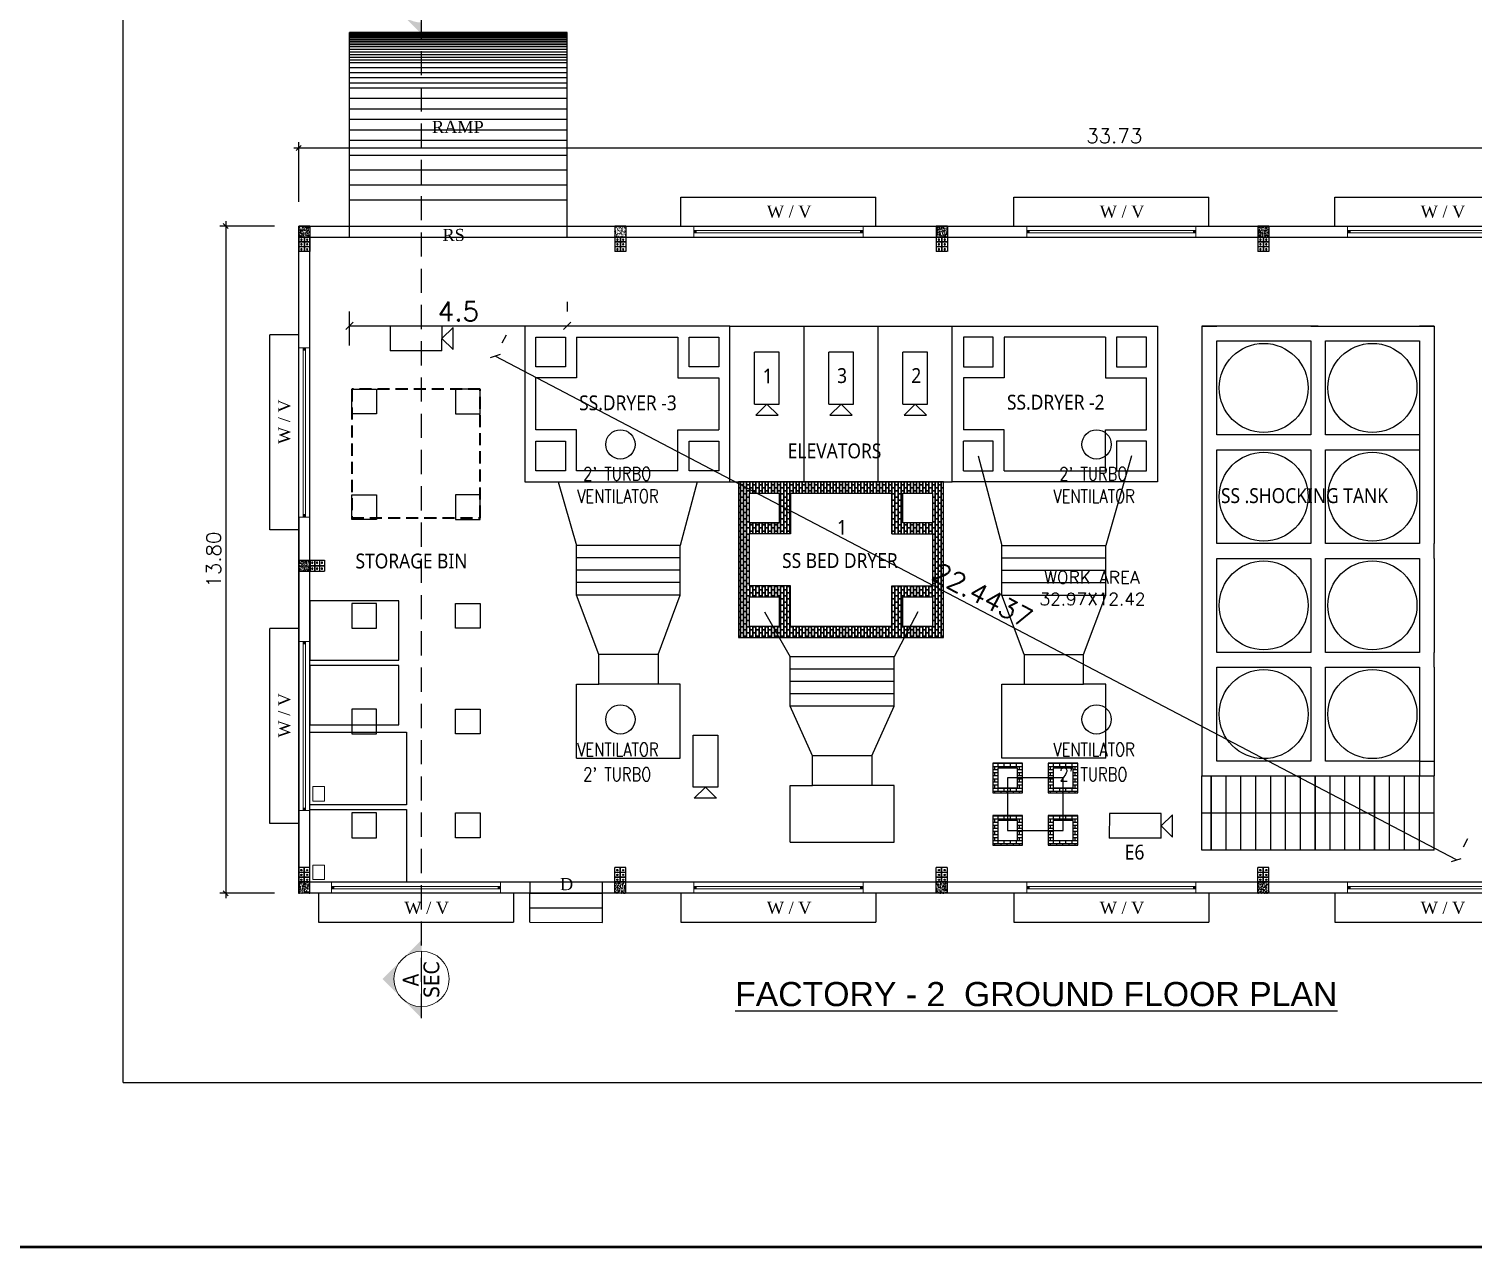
# Model space of a CAD drawing. Header units: metres. Extents: x 45752 to 165956, y -20087 to -17423.
# Drawn here: x 165830.5 to 165860.37, y -17696.57 to -17671.37 of the extents above; entities that cross this region are included whole.
import ezdxf
from ezdxf.enums import TextEntityAlignment as Align

# ---------------------------------------------------------------- set-up
doc = ezdxf.new("R2010")
doc.units = ezdxf.units.M
doc.header["$MEASUREMENT"] = 0
for name, pattern in [('CENTERX2', [20.32, 12.7, -2.54, 2.54, -2.54]), ('HIDDEN', [0.375, 0.25, -0.125]), ('HIDDEN2', [0.1875, 0.125, -0.0625])]:
    doc.linetypes.add(name, pattern=pattern)
doc.layers.get('0').update_dxf_attribs({"linetype": 'CONTINUOUS', "lineweight": 30})
doc.layers.get('Defpoints').update_dxf_attribs({"linetype": 'CONTINUOUS'})
for name, color, linetype, lineweight in [('2.5 Door-Window', 6, 'CONTINUOUS', 9), ('BLK_2_FLR_0_WASH', 243, 'CONTINUOUS', 5), ('COLUMN', 11, 'CONTINUOUS', 30), ('DIME', 4, 'CONTINUOUS', 25), ('DIST_EXIT', 7, 'CONTINUOUS', 0), ('FLOOR-GROUND', 7, 'CONTINUOUS', 50), ('G.TEXT', 7, 'CONTINUOUS', 18), ('GRID CIRCULE', 8, 'CONTINUOUS', 18), ('Pedestal', 1, 'CONTINUOUS', 30), ('WALL', 7, 'CONTINUOUS', 40)]:
    doc.layers.add(name, color=color, linetype=linetype, lineweight=lineweight)
for name, color, linetype in [('3.2 ELE1', 3, 'CONTINUOUS'), ('5.1 TEXT', 7, 'CENTERX2'), ('BLK_2_FLR_0_CARPET_AREA', 14, 'CONTINUOUS'), ('BLK_2_FLR_0_EXIT_WIDTH_DOOR', 2, 'CONTINUOUS'), ('BLK_2_FLR_0_REGULAR_ROOM_1', 4, 'CONTINUOUS'), ('BLK_2_FLR_0_URINAL', 235, 'CONTINUOUS'), ('BLK_2_FLR_0_WATER_CLOSET', 213, 'CONTINUOUS'), ('concrete beam', 219, 'CONTINUOUS'), ('EL-DP', 200, 'CONTINUOUS'), ('frame', 253, 'CONTINUOUS'), ('HACH', 8, 'CONTINUOUS'), ('road', 1, 'CONTINUOUS'), ('STEX', 1, 'CONTINUOUS'), ('Sub', 3, 'HIDDEN2'), ('Text', 4, 'CONTINUOUS'), ('TEXT-1', 6, 'CONTINUOUS')]:
    doc.layers.add(name, color=color, linetype=linetype)
doc.layers.add('BLK_2_COVERED_AREA', color=140, linetype='CONTINUOUS', plot=False)
doc.layers.add('BLK_2_FLR_0_BLT_UP_AREA', color=45, linetype='CONTINUOUS', plot=False)
doc.styles.add('3A', font='segoeui.ttf', dxfattribs={"width": 0.9, "height": 1.875})
doc.styles.add('NOS.', font='times.ttf')
doc.styles.add('ROMANS', font='romans')
doc.styles.add('ROMANT', font='arial.ttf')
doc.styles.add('RS', font='romans.shx')
doc.styles.get("Standard").update_dxf_attribs({"font": 'romans.shx'})
doc.styles.add('Title block Rev. text', font='tahoma.ttf')
doc.dimstyles.new('my1', dxfattribs={"dimtxt": 0.3, "dimasz": 0.1, "dimexe": 0.12, "dimexo": 0.5, "dimgap": 0.1, "dimtad": 1, "dimtoh": 1, "dimzin": 3, "dimdsep": 46, "dimtxsty": 'RS', "dimblk": 'OBLIQUE', "dimcen": 0.09, "dimdle": 0.1, "dimclrd": 8, "dimclre": 8, "dimclrt": 4, "dimadec": 0, "dimazin": 0, "dimtfac": 1, "dimtofl": 0, "dimtmove": 0, "dimatfit": 3, "dimldrblk": 'OBLIQUE', "dimfxl": 0, "dimtolj": 1, "dimtzin": 0, "dimarcsym": 0})
doc.dimstyles.get("Standard").update_dxf_attribs({"dimtxt": 0.4, "dimasz": 0.15, "dimexe": 0.3, "dimexo": 0.5, "dimgap": 0.1, "dimtad": 1, "dimtoh": 1, "dimdec": 4, "dimzin": 11, "dimdsep": 46, "dimtxsty": 'ROMANS', "dimblk": 'OBLIQUE', "dimcen": 0.09375, "dimadec": 0, "dimazin": 0, "dimtfac": 1, "dimtdec": 4, "dimtofl": 0, "dimtmove": 2, "dimatfit": 3, "dimfxl": 0, "dimtolj": 1, "dimtzin": 0, "dimarcsym": 0})
pattern_1 = [(320, (2625.09171, 1555.362774), (-0.0062752135, -0.0717260183), [0.0075, -0.0825]), (265, (2625.09171, 1555.362774), (0.0752192134, 0.0138751334), [0.006, -0.066]), (10.4514, (2625.091186, 1555.3568), (0.0689439542, -0.0578509382), [0.006374019, -0.0701142112]), (316.1842, (2625.11171, 1555.362774), (-0.0165519014, -0.1067241049), [0.01125, -0.12375]), (6.6356, (2625.11033, 1555.35388), (0.097411787, -0.0934662706), [0.0095610288, -0.1051713]), (261.1842, (2625.11171, 1555.36277), (0.09741186, -0.0934661945), [0.009, -0.099]), (291, (2625.10671, 1555.352774), (-0.0402618891, -0.0596907052), [0.0075, -0.0825]), (236, (2625.10671, 1555.352774), (0.0725150045, -0.0243315332), [0.006, -0.066]), (341.4514, (2625.10335, 1555.3478), (0.0322530497, -0.0840222629), [0.006374019, -0.0701142112]), (307.5, (2625.091708, 1555.362774), (0.03328938538, -0.00121598553), [0, -0.0652, 0, -0.067, 0, -0.06625]), (277.5, (2625.09171, 1555.362774), (0.0394411712, -0.02630695374), [0, -0.0382, 0, -0.0637, 0, -0.02525]), (237.5, (2625.091708, 1555.385074), (-0.00225548717, -0.05338224362), [0, -0.025, 0, -0.078, 0, -0.1035]), (227.5, (2625.09171, 1555.395074), (0.0100104982, -0.0583186169), [0, -0.0325, 0, -0.0518, 0, -0.0735])]

# ---------------------------------------------------------------- blocks, each defined once
blk = doc.blocks.new('col')
at = {"layer": 'concrete beam'}
h = blk.add_hatch(dxfattribs=at)
h.set_pattern_fill('AR-CONC', color=256, scale=0.01, angle=-90, style=0)
h.set_pattern_definition(pattern_1)
h.paths.add_polyline_path([(0.115, 0), (0.115, 0.23), (-0.115, 0.23), (-0.115, 0)])
h = blk.add_hatch(dxfattribs=at)
h.set_pattern_fill('AR-CONC', color=256, scale=0.01, angle=-90, style=0)
h.set_pattern_definition(pattern_1)
h.paths.add_polyline_path([(0.115, 0), (0.115, 0.23), (-0.115, 0.23), (-0.115, 0)])
for p, q in [((-0.115, 0), (-0.115, 0.23)), ((0.115, 0.23), (-0.115, 0.23)), ((-0.115, 0), (-0.115, 0.23)), ((0.115, 0), (-0.115, 0)), ((0.115, 0), (-0.115, 0)), ((0.115, 0), (0.115, 0.23)), ((0.115, 0), (0.115, 0.23))]:
    blk.add_line(p, q, dxfattribs=at)
at = {"layer": 'frame'}
for p, q in [((-0.115, 0.23), (-0.115, 0.53)), ((-0.115, 0.23), (-0.115, 0.53)), ((-0.003, 0.432), (-0.115, 0.432)), ((-0.003, 0.432), (-0.115, 0.432)), ((-0.003, 0.428), (-0.115, 0.428)), ((-0.003, 0.428), (-0.115, 0.428)), ((-0.003, 0.333), (-0.115, 0.333)), ((-0.003, 0.333), (-0.115, 0.333)), ((-0.003, 0.327), (-0.115, 0.327)), ((-0.003, 0.327), (-0.115, 0.327)), ((0.113, 0.53), (-0.113, 0.53)), ((0.113, 0.53), (-0.113, 0.53)), ((-0.003, 0.24), (-0.003, 0.53)), ((-0.003, 0.24), (-0.003, 0.53)), ((0.003, 0.24), (0.003, 0.53)), ((0.003, 0.24), (0.003, 0.53)), ((0.115, 0.432), (0.003, 0.432)), ((0.115, 0.432), (0.003, 0.432)), ((0.115, 0.428), (0.003, 0.428)), ((0.115, 0.428), (0.003, 0.428)), ((0.115, 0.333), (0.003, 0.333)), ((0.115, 0.333), (0.003, 0.333)), ((0.115, 0.327), (0.003, 0.327)), ((0.115, 0.327), (0.003, 0.327)), ((0.115, 0.23), (0.115, 0.53)), ((0.115, 0.23), (0.115, 0.53)), ((0.115, 0.24), (-0.115, 0.24)), ((0.115, 0.24), (-0.115, 0.24)), ((0.113, 0.23), (-0.113, 0.23)), ((0.113, 0.23), (-0.113, 0.23))]:
    blk.add_line(p, q, dxfattribs=at)
for centre in [(-0.06, 0.48), (-0.06, 0.48), (-0.06, 0.38), (-0.06, 0.38), (0.06, 0.48), (0.06, 0.48), (0.06, 0.38), (0.06, 0.38), (-0.06, 0.28), (-0.06, 0.28), (0.06, 0.28), (0.06, 0.28)]:
    blk.add_circle(centre, 0.014, dxfattribs=at)
blk = doc.blocks.new('ERERER')
at = {"layer": '2.5 Door-Window', "linetype": 'Continuous'}
for points in [[(417046, 159693), (417046, 159643), (417096, 159643), (417096, 159693)], [(420495, 159693), (420495, 159643), (420546, 159643), (420546, 159693)]]:
    blk.add_hatch(color=256, dxfattribs=at).paths.add_polyline_path(points)
for p, q in [((417046, 159693), (420546, 159693)), ((417046, 159643), (420546, 159643))]:
    blk.add_line(p, q, dxfattribs=at)
blk.add_lwpolyline([(417046, 159783), (420546, 159783), (420546, 159553), (417046, 159553), (417046, 159783)], dxfattribs=at)
for points in [[(417096, 159693), (417046, 159693), (417046, 159643), (417096, 159643)], [(420495, 159693), (420546, 159693), (420546, 159643), (420495, 159643)]]:
    blk.add_lwpolyline(points, close=True, dxfattribs=at)
blk = doc.blocks.new('_Oblique')
at = {"color": 0, "linetype": 'ByBlock', "lineweight": -2}
blk.add_line((-0.5, -0.5), (0.5, 0.5), dxfattribs=at)
blk = doc.blocks.new('*D134')
at = {"layer": 'Defpoints', "color": 0}
for p in [(165836.079, -17675.448), (165834.57, -17689.248), (165836.079, -17689.248)]:
    blk.add_point(p, dxfattribs=at)
at = {"layer": 'road', "color": 8, "lineweight": -2}
for p, q in [((165834.57, -17675.348), (165834.57, -17689.348)), ((165835.579, -17675.448), (165834.45, -17675.448)), ((165835.579, -17689.248), (165834.45, -17689.248))]:
    blk.add_line(p, q, dxfattribs=at)
at = {"layer": 'road', "color": 8, "lineweight": -2, "xscale": 0.1, "yscale": 0.1, "zscale": 0.1}
for p, rotation in [((165834.57, -17675.448), 90), ((165834.57, -17689.248), 270)]:
    blk.add_blockref('_Oblique', p, dxfattribs=dict(at, rotation=rotation))
at = {"layer": 'road', "color": 4, "insert": (165834.32, -17682.348), "char_height": 0.3, "attachment_point": 5, "rotation": 90, "style": 'RS'}
blk.add_mtext('\\A1;13.80', dxfattribs=at)
blk = doc.blocks.new('*D135')
at = {"layer": 'Defpoints', "color": 0}
for p in [(165869.813, -17673.834), (165836.079, -17675.448), (165869.813, -17675.448)]:
    blk.add_point(p, dxfattribs=at)
at = {"layer": 'road', "color": 8, "lineweight": -2}
for p, q in [((165835.979, -17673.834), (165869.913, -17673.834)), ((165836.079, -17674.948), (165836.079, -17673.714)), ((165869.813, -17674.948), (165869.813, -17673.714))]:
    blk.add_line(p, q, dxfattribs=at)
at = {"layer": 'road', "color": 8, "lineweight": -2, "xscale": 0.1, "yscale": 0.1, "zscale": 0.1, "rotation": 180}
blk.add_blockref('_Oblique', (165836.079, -17673.834), dxfattribs=at)
at = {"layer": 'road', "color": 8, "lineweight": -2, "xscale": 0.1, "yscale": 0.1, "zscale": 0.1}
blk.add_blockref('_Oblique', (165869.813, -17673.834), dxfattribs=at)
at = {"layer": 'road', "color": 4, "insert": (165852.946, -17673.584), "char_height": 0.3, "attachment_point": 5, "style": 'RS'}
blk.add_mtext('\\A1;33.73', dxfattribs=at)
blk = doc.blocks.new('*D140')
at = {"layer": 'Defpoints', "color": 0}
for p in [(165840.139, -17678.146), (165840.143, -17678.14), (165860.019, -17688.564)]:
    blk.add_point(p, dxfattribs=at)
at = {"layer": 'DIST_EXIT', "color": 0, "lineweight": -2}
for p, q in [((165840.371, -17677.703), (165840.282, -17677.874)), ((165860.022, -17688.557), (165840.143, -17678.14)), ((165860.251, -17688.121), (165860.161, -17688.291))]:
    blk.add_line(p, q, dxfattribs=at)
at = {"layer": 'DIST_EXIT', "color": 0, "lineweight": -2, "xscale": 0.15, "yscale": 0.15, "zscale": 0.15}
for p, rotation in [((165840.143, -17678.14), 152.3443710770534), ((165860.022, -17688.557), 332.3443710770535)]:
    blk.add_blockref('_Oblique', p, dxfattribs=dict(at, rotation=rotation))
at = {"layer": 'DIST_EXIT', "color": 0, "insert": (165850.222, -17683.083), "char_height": 0.4, "attachment_point": 5, "rotation": 332.3444, "style": 'ROMANS'}
blk.add_mtext('\\A1;22.4437', dxfattribs=at)
blk = doc.blocks.new('*D141')
at = {"layer": 'BLK_2_FLR_0_EXIT_WIDTH_DOOR', "color": 0, "lineweight": -2}
for p, q in [((165841.631, -17677.013), (165841.631, -17677.213)), ((165837.131, -17677.922), (165837.131, -17677.213)), ((165837.131, -17677.513), (165841.631, -17677.513))]:
    blk.add_line(p, q, dxfattribs=at)
at = {"layer": 'Defpoints', "color": 0}
for p in [(165841.631, -17677.513), (165841.631, -17677.513), (165837.131, -17678.422)]:
    blk.add_point(p, dxfattribs=at)
at = {"layer": 'BLK_2_FLR_0_EXIT_WIDTH_DOOR', "color": 0, "lineweight": -2, "xscale": 0.15, "yscale": 0.15, "zscale": 0.15, "rotation": 180}
blk.add_blockref('_Oblique', (165837.131, -17677.513), dxfattribs=at)
at = {"layer": 'BLK_2_FLR_0_EXIT_WIDTH_DOOR', "color": 0, "lineweight": -2, "xscale": 0.15, "yscale": 0.15, "zscale": 0.15}
blk.add_blockref('_Oblique', (165841.631, -17677.513), dxfattribs=at)
at = {"layer": 'BLK_2_FLR_0_EXIT_WIDTH_DOOR', "color": 0, "insert": (165839.381, -17677.213), "char_height": 0.4, "attachment_point": 5, "style": 'ROMANS'}
blk.add_mtext('\\A1;4.5', dxfattribs=at)
blk = doc.blocks.new('*U95')
at = {"color": 0}
blk.add_line((762, 0), (-762, 0), dxfattribs=at)
blk = doc.blocks.new('*U96')
at = {"color": 0, "linetype": 'ByBlock', "lineweight": -2}
for p in [(0, 2), (0, 1), (0, 0)]:
    blk.add_blockref('*U95', p, dxfattribs=at)
blk = doc.blocks.new('*U97')
at = {"color": 0}
blk.add_line((762, 0), (-762, 0), dxfattribs=at)
blk = doc.blocks.new('*U98')
at = {"color": 0, "linetype": 'ByBlock', "lineweight": -2}
for p in [(0, 2), (0, 1), (0, 0)]:
    blk.add_blockref('*U97', p, dxfattribs=at)
blk = doc.blocks.new('*U99')
at = {"color": 0}
blk.add_line((762, 0), (-762, 0), dxfattribs=at)
blk = doc.blocks.new('*U100')
at = {"color": 0, "linetype": 'ByBlock', "lineweight": -2}
for p in [(0, 2), (0, 1), (0, 0)]:
    blk.add_blockref('*U99', p, dxfattribs=at)
blk = doc.blocks.new('*U101')
at = {"color": 0}
blk.add_line((762, 0), (-762, 0), dxfattribs=at)
blk = doc.blocks.new('*U102')
at = {"color": 0, "linetype": 'ByBlock', "lineweight": -2}
for p in [(0, 2), (0, 1), (0, 0)]:
    blk.add_blockref('*U101', p, dxfattribs=at)
blk = doc.blocks.new('*U103')
at = {"color": 0}
blk.add_line((762, 0), (-762, 0), dxfattribs=at)
blk = doc.blocks.new('*U74')
at = {"color": 0, "linetype": 'ByBlock', "lineweight": -2}
for p in [(0, 2), (0, 1), (0, 0)]:
    blk.add_blockref('*U103', p, dxfattribs=at)
blk = doc.blocks.new('*U75')
at = {"color": 0}
blk.add_line((762, 0), (-762, 0), dxfattribs=at)
blk = doc.blocks.new('*U76')
at = {"color": 0, "linetype": 'ByBlock', "lineweight": -2}
for p in [(0, 2), (0, 1), (0, 0)]:
    blk.add_blockref('*U75', p, dxfattribs=at)
blk = doc.blocks.new('*U77')
at = {"color": 0}
blk.add_line((762, 0), (-762, 0), dxfattribs=at)
blk = doc.blocks.new('*U78')
at = {"color": 0, "linetype": 'ByBlock', "lineweight": -2}
for p in [(0, 2), (0, 1), (0, 0)]:
    blk.add_blockref('*U77', p, dxfattribs=at)
blk = doc.blocks.new('*U79')
at = {"color": 0}
blk.add_line((762, 0), (-762, 0), dxfattribs=at)
blk = doc.blocks.new('*U80')
at = {"color": 0, "linetype": 'ByBlock', "lineweight": -2}
for p in [(0, 2), (0, 1), (0, 0)]:
    blk.add_blockref('*U79', p, dxfattribs=at)
blk = doc.blocks.new('*U81')
at = {"color": 0}
blk.add_line((762, 0), (-762, 0), dxfattribs=at)
blk = doc.blocks.new('*U82')
at = {"color": 0, "linetype": 'ByBlock', "lineweight": -2}
for p in [(0, 2), (0, 1), (0, 0)]:
    blk.add_blockref('*U81', p, dxfattribs=at)
blk = doc.blocks.new('*U83')
at = {"color": 0}
blk.add_line((762, 0), (-762, 0), dxfattribs=at)
blk = doc.blocks.new('*U84')
at = {"color": 0, "linetype": 'ByBlock', "lineweight": -2}
for p in [(0, 2), (0, 1), (0, 0)]:
    blk.add_blockref('*U83', p, dxfattribs=at)
blk = doc.blocks.new('*U85')
at = {"color": 0}
blk.add_line((762, 0), (-762, 0), dxfattribs=at)
blk = doc.blocks.new('*U86')
at = {"color": 0, "linetype": 'ByBlock', "lineweight": -2}
for p in [(0, 2), (0, 1), (0, 0)]:
    blk.add_blockref('*U85', p, dxfattribs=at)
blk = doc.blocks.new('*U87')
at = {"color": 0}
blk.add_line((762, 0), (-762, 0), dxfattribs=at)
blk = doc.blocks.new('*U88')
at = {"color": 0, "linetype": 'ByBlock', "lineweight": -2}
for p in [(0, 2), (0, 1), (0, 0)]:
    blk.add_blockref('*U87', p, dxfattribs=at)
blk = doc.blocks.new('*U89')
at = {"color": 0}
blk.add_line((762, 0), (-762, 0), dxfattribs=at)
blk = doc.blocks.new('*U90')
at = {"color": 0, "linetype": 'ByBlock', "lineweight": -2}
for p in [(0, 2), (0, 1), (0, 0)]:
    blk.add_blockref('*U89', p, dxfattribs=at)
blk = doc.blocks.new('*U91')
at = {"color": 0}
blk.add_line((762, 0), (-762, 0), dxfattribs=at)
blk = doc.blocks.new('*U92')
at = {"color": 0, "linetype": 'ByBlock', "lineweight": -2}
for p in [(0, 2), (0, 1), (0, 0)]:
    blk.add_blockref('*U91', p, dxfattribs=at)
blk = doc.blocks.new('*U93')
at = {"color": 0}
blk.add_line((762, 0), (-762, 0), dxfattribs=at)
blk = doc.blocks.new('*U94')
at = {"color": 0, "linetype": 'ByBlock', "lineweight": -2}
for p in [(0, 2), (0, 1), (0, 0)]:
    blk.add_blockref('*U93', p, dxfattribs=at)
blk = doc.blocks.new('er3434')
h = blk.add_hatch()
h.set_pattern_fill('BRICK', color=8, scale=0.010062)
h.set_pattern_definition([(360, (-277.555673, 112.249406), (0, 0.063891883), []), (90, (-277.55567, 112.2494), (-0.127783767, 1e-16), [0.063891883, -0.063891883]), (90, (-277.49178, 112.2494), (-0.127783767, 1e-16), [-0.063891883, 0.063891883])])
h.paths.add_polyline_path([(14.969, 2.693), (14.355, 2.693), (14.355, 2.08), (14.662, 2.08), (14.662, 2.182), (14.458, 2.182), (14.458, 2.591), (14.866, 2.591), (14.866, 2.386), (14.969, 2.386)])
h.paths.add_polyline_path([(14.969, 2.386), (14.866, 2.386), (14.866, 2.182), (14.662, 2.182), (14.662, 2.08), (14.969, 2.08)], flags=17)
h = blk.add_hatch()
h.set_pattern_fill('BRICK', color=8, scale=0.010062)
h.set_pattern_definition([(360, (-276.40562, 112.249406), (0, 0.063891883), []), (90, (-276.40562, 112.2494), (-0.127783767, 1e-16), [0.063891883, -0.063891883]), (90, (-276.34173, 112.2494), (-0.127783767, 1e-16), [-0.063891883, 0.063891883])])
h.paths.add_polyline_path([(16.119, 2.693), (15.505, 2.693), (15.505, 2.08), (15.812, 2.08), (15.812, 2.182), (15.608, 2.182), (15.608, 2.591), (16.016, 2.591), (16.016, 2.386), (16.119, 2.386)])
h.paths.add_polyline_path([(16.119, 2.386), (16.016, 2.386), (16.016, 2.182), (15.812, 2.182), (15.812, 2.08), (16.119, 2.08)], flags=17)
h = blk.add_hatch()
h.set_pattern_fill('BRICK', color=8, scale=0.010062)
h.set_pattern_definition([(360, (-277.555673, 111.16274), (0, 0.063891883), []), (90, (-277.55567, 111.16274), (-0.127783767, 1e-16), [0.063891883, -0.063891883]), (90, (-277.49178, 111.16274), (-0.127783767, 1e-16), [-0.063891883, 0.063891883])])
h.paths.add_polyline_path([(14.969, 1.606), (14.355, 1.606), (14.355, 0.993), (14.662, 0.993), (14.662, 1.095), (14.458, 1.095), (14.458, 1.504), (14.866, 1.504), (14.866, 1.3), (14.969, 1.3)])
h.paths.add_polyline_path([(14.969, 1.3), (14.866, 1.3), (14.866, 1.095), (14.662, 1.095), (14.662, 0.993), (14.969, 0.993)], flags=17)
h = blk.add_hatch()
h.set_pattern_fill('BRICK', color=8, scale=0.010062)
h.set_pattern_definition([(360, (-276.40562, 111.16274), (0, 0.063891883), []), (90, (-276.40562, 111.16274), (-0.127783767, 1e-16), [0.063891883, -0.063891883]), (90, (-276.34173, 111.16274), (-0.127783767, 1e-16), [-0.063891883, 0.063891883])])
h.paths.add_polyline_path([(16.119, 1.606), (15.505, 1.606), (15.505, 0.993), (15.812, 0.993), (15.812, 1.095), (15.608, 1.095), (15.608, 1.504), (16.016, 1.504), (16.016, 1.3), (16.119, 1.3)])
h.paths.add_polyline_path([(16.119, 1.3), (16.016, 1.3), (16.016, 1.095), (15.812, 1.095), (15.812, 0.993), (16.119, 0.993)], flags=17)
at = {"layer": 'Pedestal'}
h = blk.add_hatch(dxfattribs=at)
h.set_pattern_fill('BRICK', color=8, scale=0.010062, angle=90)
h.set_pattern_definition([(90, (-725.39653, 1424.85584), (-0.0638918834, 0), []), (180, (-725.39653, 1424.85584), (0, -0.127783767), [0.063891883, -0.063891883]), (180, (-725.39653, 1424.91973), (0, -0.127783767), [-0.063891883, 0.063891883])])
h.paths.add_polyline_path([(13.341, 5.287), (13.341, 8.508), (9.098, 8.508), (9.098, 5.287)])
h.paths.add_polyline_path([(10.172, 5.517), (10.172, 6.36), (9.328, 6.36), (9.328, 7.435), (10.172, 7.435), (10.172, 8.278), (12.268, 8.278), (12.268, 7.435), (13.111, 7.435), (13.111, 6.36), (12.268, 6.36), (12.268, 5.517)], flags=16)
h.paths.add_polyline_path([(12.498, 5.517), (12.498, 6.13), (13.111, 6.13), (13.111, 5.517)], flags=16)
h.paths.add_polyline_path([(9.942, 5.517), (9.328, 5.517), (9.328, 6.13), (9.942, 6.13)], flags=16)
h.paths.add_polyline_path([(12.498, 7.665), (12.498, 8.278), (13.111, 8.278), (13.111, 7.665)], flags=16)
h.paths.add_polyline_path([(9.942, 7.665), (9.328, 7.665), (9.328, 8.278), (9.942, 8.278)], flags=16)
at = {"color": 8}
for p, q in [((1.892, 11.73), (1.891, 11.218)), ((2.966, 11.729), (1.892, 11.73)), ((2.965, 11.218), (2.966, 11.729)), ((3.195, 11.704), (2.965, 11.474)), ((3.195, 11.244), (3.195, 11.704)), ((8.919, 11.73), (4.677, 11.73)), ((4.677, 11.73), (4.677, 8.508)), ((8.919, 8.508), (8.919, 11.73)), ((8.919, 11.73), (13.52, 11.73)), ((8.919, 11.73), (10.453, 11.73)), ((10.453, 8.508), (10.453, 11.73)), ((11.986, 8.508), (11.986, 11.73)), ((13.52, 11.73), (17.763, 11.73)), ((13.52, 8.508), (13.52, 11.73)), ((17.763, 11.73), (17.763, 8.508)), ((18.683, 11.73), (18.989, 11.73)), ((21.085, 11.73), (18.683, 11.73)), ((19.143, 11.73), (18.683, 11.73)), ((18.683, 11.73), (18.683, 11.73)), ((18.683, 11.73), (18.683, 9.481)), ((20.932, 11.73), (21.238, 11.73)), ((21.085, 11.73), (21.392, 11.73)), ((21.392, 11.73), (23.487, 11.73)), ((23.487, 11.73), (23.181, 11.73)), ((23.487, 11.73), (23.487, 11.73)), ((23.487, 11.73), (23.487, 9.481)), ((3.195, 11.244), (2.965, 11.474)), ((4.907, 10.887), (4.907, 11.5)), ((4.907, 11.5), (5.52, 11.5)), ((5.52, 11.5), (5.52, 10.887)), ((5.75, 11.5), (5.75, 10.657)), ((5.75, 11.5), (7.846, 11.5)), ((7.846, 11.5), (7.846, 10.657)), ((8.076, 10.887), (8.076, 11.5)), ((8.076, 11.5), (8.689, 11.5)), ((8.689, 11.5), (8.689, 10.887)), ((13.75, 11.5), (13.75, 10.887)), ((14.363, 11.5), (13.75, 11.5)), ((14.363, 10.887), (14.363, 11.5)), ((14.593, 11.5), (14.593, 10.657)), ((16.689, 11.5), (14.593, 11.5)), ((16.689, 11.5), (16.689, 10.657)), ((16.919, 11.5), (16.919, 10.887)), ((17.533, 11.5), (16.919, 11.5)), ((17.533, 10.887), (17.533, 11.5)), ((2.965, 11.218), (1.891, 11.218)), ((9.43, 10.119), (9.43, 11.194)), ((9.942, 11.193), (9.43, 11.194)), ((9.941, 10.119), (9.942, 11.193)), ((10.964, 10.119), (10.964, 11.194)), ((11.476, 11.193), (10.964, 11.194)), ((11.475, 10.119), (11.476, 11.193)), ((12.497, 10.119), (12.497, 11.194)), ((13.009, 11.193), (12.497, 11.194)), ((13.008, 10.119), (13.009, 11.193)), ((5.52, 10.887), (4.907, 10.887)), ((8.689, 10.887), (8.076, 10.887)), ((13.75, 10.887), (14.363, 10.887)), ((16.919, 10.887), (17.533, 10.887)), ((5.75, 10.657), (4.907, 10.657)), ((4.907, 9.582), (4.907, 10.657)), ((7.846, 10.657), (8.689, 10.657)), ((8.689, 10.657), (8.689, 9.582)), ((14.593, 10.657), (13.75, 10.657)), ((13.75, 10.657), (13.75, 9.582)), ((16.689, 10.657), (17.533, 10.657)), ((17.533, 9.582), (17.533, 10.657)), ((9.43, 10.119), (9.941, 10.119)), ((9.456, 9.889), (9.686, 10.119)), ((9.456, 9.889), (9.916, 9.889)), ((9.916, 9.889), (9.686, 10.119)), ((10.964, 10.119), (11.475, 10.119)), ((10.989, 9.889), (11.219, 10.119)), ((10.989, 9.889), (11.449, 9.889)), ((11.449, 9.889), (11.219, 10.119)), ((12.497, 10.119), (13.008, 10.119)), ((12.523, 9.889), (12.753, 10.119)), ((12.523, 9.889), (12.983, 9.889)), ((12.983, 9.889), (12.753, 10.119)), ((5.75, 9.582), (4.907, 9.582)), ((5.75, 8.738), (5.75, 9.582)), ((7.846, 8.738), (7.846, 9.582)), ((7.846, 9.582), (8.689, 9.582)), ((14.593, 9.582), (13.75, 9.582)), ((14.593, 8.738), (14.593, 9.582)), ((16.689, 8.738), (16.689, 9.582)), ((16.689, 9.582), (17.533, 9.582)), ((4.907, 8.738), (4.907, 9.352)), ((4.907, 9.352), (5.52, 9.352)), ((5.52, 9.352), (5.52, 8.738)), ((8.076, 8.738), (8.076, 9.352)), ((8.076, 9.352), (8.689, 9.352)), ((8.689, 9.352), (8.689, 8.738)), ((14.363, 9.352), (13.75, 9.352)), ((13.75, 8.738), (13.75, 9.352)), ((14.363, 8.738), (14.363, 9.352)), ((16.919, 9.352), (16.919, 8.738)), ((17.533, 9.352), (16.919, 9.352)), ((17.533, 8.738), (17.533, 9.352)), ((18.683, 9.481), (18.683, 9.174)), ((23.181, 9.481), (23.181, 9.174)), ((23.487, 9.481), (23.487, 7.232)), ((14.056, 9.045), (14.546, 7.192)), ((17.226, 9.045), (16.692, 7.192)), ((18.683, 9.174), (18.683, 7.232)), ((5.52, 8.738), (4.907, 8.738)), ((7.846, 8.738), (5.75, 8.738)), ((8.689, 8.738), (8.076, 8.738)), ((13.75, 8.738), (14.363, 8.738)), ((14.593, 8.738), (16.689, 8.738)), ((16.919, 8.738), (17.533, 8.738)), ((4.677, 8.508), (8.919, 8.508)), ((5.368, 8.508), (5.747, 7.192)), ((8.241, 8.508), (7.894, 7.192)), ((8.919, 8.508), (13.52, 8.508)), ((13.341, 8.508), (9.098, 8.508)), ((9.098, 8.508), (9.098, 5.287)), ((13.341, 5.287), (13.341, 8.508)), ((17.763, 8.508), (13.52, 8.508)), ((9.328, 7.665), (9.328, 8.278)), ((9.328, 8.278), (9.942, 8.278)), ((9.942, 8.278), (9.942, 7.665)), ((10.172, 8.278), (10.172, 7.435)), ((10.172, 8.278), (12.268, 8.278)), ((12.268, 8.278), (12.268, 7.435)), ((12.498, 7.665), (12.498, 8.278)), ((12.498, 8.278), (13.111, 8.278)), ((13.111, 8.278), (13.111, 7.665)), ((0.002, 7.782), (0.002, 0)), ((13.111, 7.665), (12.498, 7.665)), ((7.894, 7.192), (5.747, 7.192)), ((5.747, 6.169), (5.747, 7.192)), ((7.894, 6.169), (7.894, 7.192)), ((10.172, 7.435), (9.328, 7.435)), ((9.328, 6.36), (9.328, 7.435)), ((12.268, 7.435), (13.111, 7.435)), ((13.111, 7.435), (13.111, 6.36)), ((14.546, 7.192), (16.692, 7.192)), ((14.546, 6.169), (14.546, 7.192)), ((16.692, 6.169), (16.692, 7.192)), ((18.683, 7.232), (18.683, 6.925)), ((23.487, 6.925), (23.487, 7.232)), ((7.894, 6.936), (5.747, 6.936)), ((14.546, 6.936), (16.692, 6.936)), ((18.683, 6.925), (18.683, 4.983)), ((23.487, 6.925), (23.487, 4.983)), ((7.894, 6.68), (5.747, 6.68)), ((14.546, 6.68), (16.692, 6.68)), ((7.894, 6.425), (5.747, 6.425)), ((10.172, 6.36), (9.328, 6.36)), ((10.172, 5.517), (10.172, 6.36)), ((12.268, 5.517), (12.268, 6.36)), ((12.268, 6.36), (13.111, 6.36)), ((14.546, 6.425), (16.692, 6.425)), ((7.894, 6.169), (5.747, 6.169)), ((6.207, 4.942), (5.747, 6.169)), ((7.434, 4.942), (7.894, 6.169)), ((9.328, 5.517), (9.328, 6.13)), ((9.328, 6.13), (9.942, 6.13)), ((9.942, 6.13), (9.942, 5.517)), ((12.498, 5.517), (12.498, 6.13)), ((12.498, 6.13), (13.111, 6.13)), ((13.111, 6.13), (13.111, 5.517)), ((14.546, 6.169), (16.692, 6.169)), ((15.006, 4.942), (14.546, 6.169)), ((16.232, 4.942), (16.692, 6.169)), ((9.635, 5.824), (10.168, 4.89)), ((12.804, 5.824), (12.315, 4.89)), ((9.942, 5.517), (9.328, 5.517)), ((12.268, 5.517), (10.172, 5.517)), ((13.111, 5.517), (12.498, 5.517)), ((9.098, 5.287), (13.341, 5.287)), ((7.434, 4.942), (6.207, 4.942)), ((6.207, 4.328), (6.207, 4.942)), ((7.434, 4.942), (7.434, 4.328)), ((12.315, 4.89), (10.168, 4.89)), ((10.168, 3.868), (10.168, 4.89)), ((12.315, 3.868), (12.315, 4.89)), ((15.006, 4.942), (16.232, 4.942)), ((15.006, 4.942), (15.006, 4.328)), ((16.232, 4.328), (16.232, 4.942)), ((18.683, 4.983), (18.683, 4.676)), ((23.487, 4.676), (23.487, 4.983)), ((12.315, 4.634), (10.168, 4.634)), ((18.683, 4.676), (18.683, 2.427)), ((23.487, 4.676), (23.487, 2.427)), ((5.747, 2.795), (5.747, 4.328)), ((5.747, 4.328), (6.207, 4.328)), ((7.434, 4.328), (6.207, 4.328)), ((7.894, 4.328), (7.434, 4.328)), ((7.894, 2.795), (7.894, 4.328)), ((12.315, 4.379), (10.168, 4.379)), ((14.546, 2.795), (14.546, 4.328)), ((14.546, 4.328), (15.006, 4.328)), ((15.006, 4.328), (16.232, 4.328)), ((16.692, 4.328), (16.232, 4.328)), ((16.692, 2.795), (16.692, 4.328)), ((12.315, 4.123), (10.168, 4.123)), ((12.315, 3.868), (10.168, 3.868)), ((10.628, 2.845), (10.168, 3.868)), ((11.855, 2.845), (12.315, 3.868)), ((8.159, 2.193), (8.158, 3.267)), ((8.158, 3.267), (8.669, 3.267)), ((8.669, 3.267), (8.67, 2.194)), ((5.747, 2.795), (7.894, 2.795)), ((11.855, 2.845), (10.628, 2.845)), ((10.628, 2.231), (10.628, 2.845)), ((11.855, 2.845), (11.855, 2.231)), ((14.355, 2.693), (14.355, 2.08)), ((14.969, 2.693), (14.355, 2.693)), ((16.692, 2.795), (14.546, 2.795)), ((14.969, 2.08), (14.969, 2.693)), ((15.505, 2.693), (15.505, 2.08)), ((16.119, 2.693), (15.505, 2.693)), ((16.119, 2.08), (16.119, 2.693)), ((23.181, 2.734), (23.487, 2.734)), ((23.181, 2.734), (23.181, 2.427)), ((14.458, 2.591), (14.458, 2.182)), ((14.866, 2.591), (14.458, 2.591)), ((14.866, 2.182), (14.866, 2.591)), ((15.608, 2.591), (15.608, 2.182)), ((16.016, 2.591), (15.608, 2.591)), ((16.016, 2.182), (16.016, 2.591)), ((18.683, 2.427), (23.487, 2.427)), ((18.683, 2.427), (23.487, 2.427)), ((18.683, 0.894), (18.683, 2.427)), ((23.487, 0.894), (23.487, 2.427)), ((8.67, 2.194), (8.159, 2.193)), ((8.184, 1.964), (8.414, 2.194)), ((8.644, 1.964), (8.414, 2.194)), ((10.168, 1.056), (10.168, 2.231)), ((10.168, 2.231), (10.628, 2.231)), ((11.855, 2.231), (10.628, 2.231)), ((12.315, 2.231), (11.855, 2.231)), ((12.315, 1.056), (12.315, 2.231)), ((14.458, 2.182), (14.866, 2.182)), ((15.812, 2.386), (14.662, 2.386)), ((14.662, 2.386), (14.662, 1.3)), ((15.608, 2.182), (16.016, 2.182)), ((15.812, 1.3), (15.812, 2.386)), ((8.644, 1.964), (8.184, 1.964)), ((14.355, 2.08), (14.969, 2.08)), ((15.505, 2.08), (16.119, 2.08)), ((14.355, 1.607), (14.355, 0.993)), ((14.969, 1.607), (14.355, 1.607)), ((14.458, 1.504), (14.458, 1.095)), ((14.866, 1.504), (14.458, 1.504)), ((14.866, 1.095), (14.866, 1.504)), ((14.969, 0.993), (14.969, 1.607)), ((15.505, 1.607), (15.505, 0.993)), ((16.119, 1.607), (15.505, 1.607)), ((15.608, 1.504), (15.608, 1.095)), ((16.016, 1.504), (15.608, 1.504)), ((16.016, 1.095), (16.016, 1.504)), ((16.119, 0.993), (16.119, 1.607)), ((16.768, 1.65), (16.766, 1.139)), ((17.841, 1.65), (16.768, 1.65)), ((17.841, 1.139), (17.841, 1.65)), ((18.071, 1.624), (17.841, 1.394)), ((18.071, 1.164), (18.071, 1.624)), ((18.683, 1.661), (23.487, 1.661)), ((14.662, 1.3), (15.812, 1.3)), ((18.071, 1.164), (17.841, 1.394)), ((10.168, 1.056), (12.315, 1.056)), ((14.355, 0.993), (14.969, 0.993)), ((14.458, 1.095), (14.866, 1.095)), ((15.505, 0.993), (16.119, 0.993)), ((15.608, 1.095), (16.016, 1.095)), ((17.841, 1.139), (16.766, 1.139)), ((23.487, 0.894), (18.683, 0.894)), ((22.695, 0.894), (19.475, 0.894))]:
    blk.add_line(p, q, dxfattribs=at)
for points in [[(20.932, 11.423), (20.932, 9.481), (18.989, 9.481), (18.989, 11.423)], [(23.181, 11.423), (23.181, 9.481), (21.238, 9.481), (21.238, 11.423)], [(1.099, 9.913), (1.099, 10.424), (1.61, 10.424), (1.61, 9.913)], [(3.757, 9.913), (3.757, 10.424), (3.246, 10.424), (3.246, 9.913)], [(20.932, 9.174), (20.932, 7.232), (18.989, 7.232), (18.989, 9.174)], [(23.181, 9.174), (23.181, 7.232), (21.238, 7.232), (21.238, 9.174)], [(1.099, 7.73), (1.099, 8.241), (1.61, 8.241), (1.61, 7.73)], [(3.757, 7.73), (3.757, 8.241), (3.246, 8.241), (3.246, 7.73)], [(20.932, 6.925), (20.932, 4.983), (18.989, 4.983), (18.989, 6.925)], [(23.181, 6.925), (23.181, 4.983), (21.238, 4.983), (21.238, 6.925)], [(1.099, 5.991), (1.099, 5.48), (1.61, 5.48), (1.61, 5.991)], [(3.757, 5.991), (3.757, 5.48), (3.246, 5.48), (3.246, 5.991)], [(20.932, 4.676), (20.932, 2.734), (18.989, 2.734), (18.989, 4.676)], [(23.181, 4.676), (23.181, 2.734), (21.238, 2.734), (21.238, 4.676)], [(1.099, 3.808), (1.099, 3.297), (1.61, 3.297), (1.61, 3.808)], [(3.757, 3.808), (3.757, 3.297), (3.246, 3.297), (3.246, 3.808)], [(1.099, 1.661), (1.099, 1.15), (1.61, 1.15), (1.61, 1.661)], [(3.757, 1.661), (3.757, 1.15), (3.246, 1.15), (3.246, 1.661)]]:
    blk.add_lwpolyline(points, close=True, dxfattribs=at)
for centre in [(19.96, 10.452), (22.209, 10.452), (19.96, 8.203), (22.209, 8.203), (19.96, 5.954), (22.209, 5.954), (19.96, 3.705), (22.209, 3.705)]:
    blk.add_circle(centre, 0.92, dxfattribs=at)
at = {"layer": 'Pedestal', "color": 8}
blk.add_line((9.942, 7.665), (9.328, 7.665), dxfattribs=at)
at = {"layer": 'WALL', "color": 8, "linetype": 'HIDDEN'}
blk.add_lwpolyline([(1.099, 7.767), (3.757, 7.767), (3.757, 10.424), (1.099, 10.424)], close=True, dxfattribs=at)
at = {"color": 8, "xscale": -0.0010061713910545, "yscale": 0.0010061713910545, "zscale": 0.0010061713928599, "rotation": 90}
for name, p in [('*U94', (18.877, 1.661)), ('*U92', (19.184, 1.661)), ('*U90', (19.49, 1.661)), ('*U88', (19.799, 1.661)), ('*U86', (20.108, 1.661)), ('*U84', (20.414, 1.661)), ('*U82', (20.721, 1.661)), ('*U80', (21.028, 1.661)), ('*U78', (21.334, 1.661)), ('*U76', (21.641, 1.661)), ('*U74', (21.948, 1.661)), ('*U102', (22.256, 1.661)), ('*U100', (22.565, 1.661)), ('*U98', (22.872, 1.661)), ('*U96', (23.181, 1.661))]:
    blk.add_blockref(name, p, dxfattribs=at)
at = {"layer": 'Text', "color": 8, "style": '3A', "width": 0.9}
for s, height, p in [('1', 0.307, (9.598, 10.544)), ('3', 0.307, (11.137, 10.553)), ('2', 0.307, (12.672, 10.554)), ('SS.DRYER -3', 0.30667, (5.802, 9.99)), ('SS.DRYER -2', 0.30667, (14.65, 10.003)), ('ELEVATORS', 0.3067, (10.117, 8.996)), ('SS .SHOCKING TANK', 0.30667, (19.076, 8.071)), ('1', 0.307, (11.137, 7.416)), ('STORAGE BIN', 0.30667, (1.177, 6.719)), ('SS BED DRYER', 0.30667, (10, 6.728)), ('E6', 0.3067, (17.087, 0.698))]:
    blk.add_text(s, height=height, dxfattribs=at).set_placement(p)

msp = doc.modelspace()

# ---------------------------------------------------------------- hatches: boundary and pattern name
at = {"layer": 'GRID CIRCULE'}
h = msp.add_hatch(dxfattribs=at)
h.set_pattern_fill('ANSI31', color=256, scale=0.001185, angle=270, style=0)
h.set_pattern_definition([(225, (165955.45188543, -17082.00940863), (-0.00010471825134, 0.00010471825134), [])])
h.paths.add_polyline_path([(165838.21565, -17670.26286, -0.19891237), (165838.62015, -17670.09531), (165838.62015, -17669.85836)])
h.paths.add_polyline_path([(165838.21565, -17670.26286), (165837.81115, -17670.66735), (165838.21565, -17671.07185, -0.19891237), (165838.0481, -17670.66735, -0.19891237)])
h.paths.add_polyline_path([(165838.62015, -17671.47635), (165838.62015, -17671.2394, -0.19891237), (165838.21565, -17671.07185)])
h = msp.add_hatch(dxfattribs=at)
h.set_pattern_fill('ANSI31', color=256, scale=0.001185, angle=270, style=0)
h.set_pattern_definition([(225, (165955.45188543, -17102.36156826), (-0.00010471825134, 0.00010471825134), [])])
h.paths.add_polyline_path([(165838.21565, -17690.61501, -0.19891237), (165838.62015, -17690.44747), (165838.62015, -17690.21052)])
h.paths.add_polyline_path([(165838.21565, -17690.61501), (165837.81115, -17691.01951), (165838.21565, -17691.42401, -0.19891237), (165838.0481, -17691.01951, -0.19891237)])
h.paths.add_polyline_path([(165838.62015, -17691.82851), (165838.62015, -17691.59156, -0.19891237), (165838.21565, -17691.42401)])

# ---------------------------------------------------------------- linework, layer by layer
at = {"layer": '3.2 ELE1', "linetype": 'Continuous'}
for p, q in [((165843.98543, -17675.44836), (165843.98543, -17674.84836)), ((165848.01713, -17675.44836), (165848.01713, -17674.84836)), ((165850.87053, -17675.44836), (165850.87053, -17674.84836)), ((165854.90223, -17675.44836), (165854.90223, -17674.84836)), ((165857.50719, -17675.44836), (165857.50719, -17674.84836)), ((165836.07926, -17677.70085), (165835.47926, -17677.70085)), ((165836.07926, -17681.73255), (165835.47926, -17681.73255)), ((165836.07926, -17683.77296), (165835.47926, -17683.77296)), ((165836.07926, -17687.80466), (165835.47926, -17687.80466)), ((165836.48972, -17689.24834), (165836.48972, -17689.84834)), ((165840.52142, -17689.24834), (165840.52142, -17689.84834)), ((165843.98543, -17689.24834), (165843.98543, -17689.84834)), ((165848.01713, -17689.24834), (165848.01713, -17689.84834)), ((165850.87053, -17689.24834), (165850.87053, -17689.84834)), ((165854.90223, -17689.24834), (165854.90223, -17689.84834)), ((165857.50719, -17689.24834), (165857.50719, -17689.84834))]:
    msp.add_line(p, q, dxfattribs=at)
at = {"layer": '3.2 ELE1', "linetype": 'Continuous', "ltscale": 20}
for p, q in [((165843.98543, -17674.84836), (165848.01713, -17674.84836)), ((165850.87053, -17674.84836), (165854.90223, -17674.84836)), ((165857.50719, -17674.84836), (165861.53889, -17674.84836)), ((165835.47926, -17681.73255), (165835.47926, -17677.70085)), ((165835.47926, -17687.80466), (165835.47926, -17683.77296)), ((165836.48972, -17689.84834), (165840.52142, -17689.84834)), ((165843.98543, -17689.84834), (165848.01713, -17689.84834)), ((165850.87053, -17689.84834), (165854.90223, -17689.84834)), ((165857.50719, -17689.84834), (165861.53889, -17689.84834))]:
    msp.add_line(p, q, dxfattribs=at)
at = {"layer": 'BLK_2_COVERED_AREA', "ltscale": 400}
msp.add_lwpolyline([(165836.07926, -17675.44835), (165869.81324, -17675.44835), (165869.81324, -17689.24835), (165836.07926, -17689.24835)], close=True, dxfattribs=at)
at = {"layer": 'BLK_2_FLR_0_BLT_UP_AREA', "color": 45, "ltscale": 400}
msp.add_lwpolyline([(165836.07926, -17675.44835), (165869.81324, -17675.44835), (165869.81324, -17689.24835), (165836.07926, -17689.24835)], close=True, dxfattribs=at)
at = {"layer": 'BLK_2_FLR_0_CARPET_AREA', "linetype": 'ByBlock', "lineweight": -2}
msp.add_lwpolyline([(165836.30926, -17675.67835), (165869.58324, -17675.67835), (165869.58324, -17689.01835), (165836.30926, -17689.01835)], close=True, dxfattribs=at)
at = {"layer": 'BLK_2_FLR_0_REGULAR_ROOM_1', "color": 4, "linetype": 'ByBlock', "lineweight": -2}
msp.add_lwpolyline([(165836.30926, -17675.67835), (165869.58324, -17675.67835), (165869.58324, -17689.01835), (165836.30926, -17689.01835)], close=True, dxfattribs=at)
at = {"layer": 'BLK_2_FLR_0_URINAL', "ltscale": 400}
msp.add_lwpolyline([(165838.14926, -17683.19805), (165836.30926, -17683.19805), (165836.30926, -17684.42472), (165838.14926, -17684.42472)], close=True, dxfattribs=at)
at = {"layer": 'BLK_2_FLR_0_WASH', "color": 60}
for points in [[(165836.61298, -17687.34264), (165836.61298, -17687.04264), (165836.36799, -17687.04264), (165836.36799, -17687.34264)], [(165836.61408, -17688.96592), (165836.61408, -17688.66592), (165836.36908, -17688.66592), (165836.36908, -17688.96592)]]:
    msp.add_lwpolyline(points, close=True, dxfattribs=at)
at = {"layer": 'BLK_2_FLR_0_WATER_CLOSET', "ltscale": 400}
msp.add_lwpolyline([(165838.14926, -17684.53972), (165836.30926, -17684.53972), (165836.30926, -17685.76638), (165838.14926, -17685.76638)], close=True, dxfattribs=at)
at = {"layer": 'BLK_2_FLR_0_WATER_CLOSET', "color": 1, "ltscale": 400}
msp.add_lwpolyline([(165836.30926, -17687.41835), (165836.30926, -17685.91835), (165838.30926, -17685.91835), (165838.30926, -17687.41835)], close=True, dxfattribs=at)
at = {"layer": 'BLK_2_FLR_0_WATER_CLOSET', "color": 2, "ltscale": 400}
msp.add_lwpolyline([(165836.30926, -17689.01835), (165836.30926, -17687.51835), (165838.30926, -17687.51835), (165838.30926, -17689.01835)], close=True, dxfattribs=at)
at = {"layer": 'EL-DP', "linetype": 'HIDDEN', "ltscale": 2}
msp.add_line((165838.62015, -17691.83028), (165838.62015, -17669.60754), dxfattribs=at)
at = {"layer": 'EL-DP', "linetype": 'Continuous'}
for p, q in [((165837.13075, -17675.44832), (165837.13075, -17671.44832)), ((165841.63073, -17671.44835), (165837.13075, -17671.44832)), ((165837.13075, -17675.44832), (165837.13075, -17671.44832)), ((165841.63073, -17675.44835), (165841.63073, -17671.44835))]:
    msp.add_line(p, q, dxfattribs=at)
at = {"layer": 'FLOOR-GROUND', "color": 64}
msp.add_lwpolyline([(165484.27957, -17476.53191), (165956.49922, -17476.53191), (165956.49922, -17696.56587), (165484.27957, -17696.56587)], close=True, dxfattribs=at)
at = {"layer": 'GRID CIRCULE'}
for p, q in [((165838.62015, -17690.44747), (165838.62015, -17691.59156)), ((165838.62015, -17691.64624), (165838.62015, -17690.82642))]:
    msp.add_line(p, q, dxfattribs=at)
msp.add_circle((165838.62015, -17691.01951), 0.57205, dxfattribs=at)
at = {"layer": 'HACH', "linetype": 'Continuous'}
for p, q in [((165841.63073, -17671.46725), (165837.13075, -17671.46722)), ((165841.63073, -17671.4904), (165837.13075, -17671.49037)), ((165841.63073, -17671.51354), (165837.13075, -17671.51351)), ((165841.63073, -17671.53669), (165837.13075, -17671.53666)), ((165841.63073, -17671.55983), (165837.13075, -17671.5598)), ((165841.63073, -17671.59596), (165837.13075, -17671.59593)), ((165841.63073, -17671.63209), (165837.13075, -17671.63206)), ((165841.63073, -17671.66821), (165837.13075, -17671.66818)), ((165841.63073, -17671.70434), (165837.13075, -17671.70431)), ((165841.63073, -17671.74047), (165837.13075, -17671.74044)), ((165841.63073, -17671.79605), (165837.13075, -17671.79601)), ((165841.63073, -17671.85162), (165837.13075, -17671.85159)), ((165841.63073, -17671.9072), (165837.13075, -17671.90717)), ((165841.63073, -17671.96278), (165837.13075, -17671.96275)), ((165841.63073, -17672.01836), (165837.13075, -17672.01833)), ((165841.63073, -17672.07394), (165837.13075, -17672.07391)), ((165841.63073, -17672.1782), (165837.13075, -17672.17817)), ((165841.63073, -17672.28246), (165837.13075, -17672.28243)), ((165841.63073, -17672.38672), (165837.13075, -17672.38669)), ((165841.63073, -17672.49098), (165837.13075, -17672.49094)), ((165841.63073, -17672.59523), (165837.13075, -17672.5952)), ((165841.63073, -17672.81218), (165837.13075, -17672.81215)), ((165841.63073, -17673.02912), (165837.13075, -17673.02909)), ((165841.63073, -17673.24607), (165837.13075, -17673.24604)), ((165841.63073, -17673.46301), (165837.13075, -17673.46298)), ((165841.63073, -17673.67995), (165837.13075, -17673.67992)), ((165841.63073, -17673.98824), (165837.13075, -17673.98821)), ((165841.63073, -17674.29653), (165837.13075, -17674.2965)), ((165841.63073, -17674.60482), (165837.13075, -17674.60479)), ((165841.63073, -17674.91311), (165837.13075, -17674.91308))]:
    msp.add_line(p, q, dxfattribs=at)
at = {"layer": 'road'}
for p, q in [((165836.07926, -17675.44835), (165837.13075, -17675.44835)), ((165836.07926, -17689.24835), (165836.07926, -17675.44835)), ((165836.30926, -17675.67835), (165837.13074, -17675.67835)), ((165836.30926, -17689.01835), (165836.30926, -17675.67835)), ((165837.13074, -17675.67826), (165837.13075, -17675.44865)), ((165837.13075, -17675.52464), (165837.13074, -17675.52464)), ((165837.13075, -17675.44832), (165841.63073, -17675.44874)), ((165841.63073, -17675.44835), (165869.81324, -17675.44835)), ((165841.63074, -17675.67835), (165841.63073, -17675.44835)), ((165841.63073, -17675.44874), (165841.63075, -17675.44874)), ((165841.63074, -17675.67835), (165841.63075, -17675.44874)), ((165841.63074, -17675.67835), (165869.58324, -17675.67835)), ((165840.86183, -17689.01835), (165836.30926, -17689.01835)), ((165840.86183, -17689.01859), (165840.86184, -17689.24859)), ((165869.58324, -17689.01835), (165842.36183, -17689.01835)), ((165842.36184, -17689.24835), (165842.36183, -17689.01835)), ((165869.81324, -17689.24835), (165836.07926, -17689.24835)), ((165840.86184, -17689.24878), (165842.36184, -17689.24835)), ((165840.86184, -17689.54878), (165840.86184, -17689.24878)), ((165842.36184, -17689.54904), (165842.36184, -17689.24835)), ((165840.86184, -17689.54878), (165842.36184, -17689.54835)), ((165840.86184, -17689.84878), (165840.86184, -17689.54878)), ((165842.36184, -17689.84904), (165842.36184, -17689.54835)), ((165840.86184, -17689.84878), (165842.36184, -17689.84904))]:
    msp.add_line(p, q, dxfattribs=at)
msp.add_lwpolyline([(165836.07926, -17675.44835), (165869.81324, -17675.44835), (165869.81324, -17689.24835), (165836.07926, -17689.24835)], close=True, dxfattribs=at)
at = {"layer": 'STEX', "ltscale": 1500}
for q in [(165832.44991, -17632.8039), (165910.22291, -17693.15974)]:
    msp.add_line((165832.44991, -17693.15974), q, dxfattribs=at)
at = {"layer": 'Sub', "linetype": 'Continuous', "ltscale": 45}
for centre in [(165842.73176, -17679.96536), (165852.57956, -17679.96536), (165842.73176, -17685.65134), (165852.57956, -17685.65134)]:
    msp.add_circle(centre, 0.30278, dxfattribs=at)

# ---------------------------------------------------------------- block references
at = {"linetype": 'Continuous', "xscale": 0.0010000000474975, "yscale": 0.0010000000474975, "zscale": 0.0010000000474975}
for p in [(165427.20539, -17835.23146), (165434.09048, -17835.23146), (165440.72715, -17835.23146)]:
    msp.add_blockref('ERERER', p, dxfattribs=at)
at = {"linetype": 'Continuous', "yscale": 0.0010000000474975, "zscale": 0.0010000000474975}
for p, xscale, rotation in [((165995.86237, -18098.5126), 0.0010000000474975, 90), ((165995.86237, -18104.58471), 0.0010000000474975, 90), ((165419.70967, -17529.46524), -0.0010000000474975, 180), ((165427.20539, -17529.46524), -0.0010000000474975, 180), ((165434.09048, -17529.46524), -0.0010000000474975, 180), ((165440.72715, -17529.46524), -0.0010000000474975, 180)]:
    msp.add_blockref('ERERER', p, dxfattribs=dict(at, xscale=xscale, rotation=rotation))
at = {"layer": 'COLUMN', "xscale": -1}
for p, rotation in [((165836.19426, -17675.44835), 180), ((165842.72926, -17675.44835), 180), ((165849.37926, -17675.44835), 180), ((165856.02926, -17675.44835), 180), ((165836.07926, -17682.47335), 270)]:
    msp.add_blockref('col', p, dxfattribs=dict(at, rotation=rotation))
at = {"layer": 'COLUMN'}
for p in [(165836.19426, -17689.24835), (165842.72926, -17689.24835), (165849.37926, -17689.24835), (165856.02926, -17689.24835)]:
    msp.add_blockref('col', p, dxfattribs=at)
at = {"layer": 'road', "color": 7}
msp.add_blockref('er3434', (165836.07703, -17689.24835), dxfattribs=at)

# ---------------------------------------------------------------- texts
at = {"layer": '5.1 TEXT', "style": 'NOS.'}
for s, p in [('RAMP', (165838.83524, -17673.52464)), ('W / V', (165845.761, -17675.27469)), ('W / V', (165852.64609, -17675.27469)), ('W / V', (165859.28276, -17675.27469)), ('RS', (165839.05297, -17675.75743)), ('D', (165841.48341, -17689.1835)), ('W / V', (165838.26528, -17689.67273)), ('W / V', (165845.761, -17689.67273)), ('W / V', (165852.64609, -17689.67273)), ('W / V', (165859.28276, -17689.67273))]:
    msp.add_text(s, height=0.25, dxfattribs=at).set_placement(p)
for p in [(165835.90559, -17679.95699), (165835.90559, -17686.0291)]:
    msp.add_text('W / V', height=0.25, rotation=90, dxfattribs=at).set_placement(p)
at = {"layer": 'DIME'}
for s, height, p in [('WORK AREA', 0.255556, (165851.4978, -17682.84242)), ('32.97X12.42', 0.2555556, (165851.40085, -17683.29211))]:
    msp.add_text(s, height=height, dxfattribs=at).set_placement(p)
at = {"layer": 'G.TEXT', "ltscale": 2, "style": 'Title block Rev. text'}
for s, p in [('A', (165838.39458, -17691.04293)), ('SEC', (165838.82342, -17691.03494))]:
    msp.add_text(s, height=0.325, rotation=90, dxfattribs=at).set_placement(p, align=Align.MIDDLE)
at = {"layer": 'Text', "style": 'ROMANT'}
msp.add_text('%%UFACTORY - 2  GROUND FLOOR PLAN', height=0.5, dxfattribs=at).set_placement((165851.33231, -17691.33242), align=Align.MIDDLE)
at = {"layer": 'TEXT-1', "style": 'RS', "width": 0.8}
for s, p in [("2' TURBO", (165841.96288, -17680.71104)), ("2' TURBO", (165851.81069, -17680.71104)), (' VENTILATOR ', (165841.68682, -17681.17183)), (' VENTILATOR ', (165851.53463, -17681.17183)), (' VENTILATOR ', (165841.68682, -17686.41255)), (' VENTILATOR ', (165851.53463, -17686.41255)), ("2' TURBO", (165841.96288, -17686.9262)), ("2' TURBO", (165851.81069, -17686.9262))]:
    msp.add_text(s, height=0.277545, dxfattribs=at).set_placement(p)

# ---------------------------------------------------------------- dimensions: what is measured, and where the dimension line sits
at = {"layer": 'BLK_2_FLR_0_EXIT_WIDTH_DOOR'}
dim = msp.add_linear_dim(base=(165841.63074, -17677.51312), p1=(165837.13074, -17678.42158), p2=(165841.63074, -17677.51312), dimstyle='Standard', override={"dimpost": '\\X'}, dxfattribs=at)
dim.commit()
dim.dimension.update_dxf_attribs({"geometry": '*D141', "text_midpoint": (165839.38074, -17677.21312)})
at = {"layer": 'DIST_EXIT'}
dim = msp.add_aligned_dim(p1=(165860.01881, -17688.56354), p2=(165840.13924, -17678.14616), distance=-0.00722, dimstyle='Standard', override={"dimpost": '\\X'}, dxfattribs=at)
dim.commit()
dim.dimension.update_dxf_attribs({"geometry": '*D140', "text_midpoint": (165850.22162, -17683.08273)})
at = {"layer": 'road', "color": 7}
dim = msp.add_linear_dim(base=(165869.81324, -17673.83373), p1=(165836.07926, -17675.44835), p2=(165869.81324, -17675.44835), dimstyle='my1', override={"dimpost": '\\X'}, dxfattribs=at)
dim.commit()
dim.dimension.update_dxf_attribs({"geometry": '*D135', "text_midpoint": (165852.94625, -17673.58373)})
dim = msp.add_linear_dim(base=(165834.57047, -17689.24835), p1=(165836.07926, -17675.44835), p2=(165836.07926, -17689.24835), angle=90, dimstyle='my1', override={"dimpost": '\\X'}, dxfattribs=at)
dim.commit()
dim.dimension.update_dxf_attribs({"geometry": '*D134', "text_midpoint": (165834.32047, -17682.34835)})

doc.saveas('drawing.dxf')
